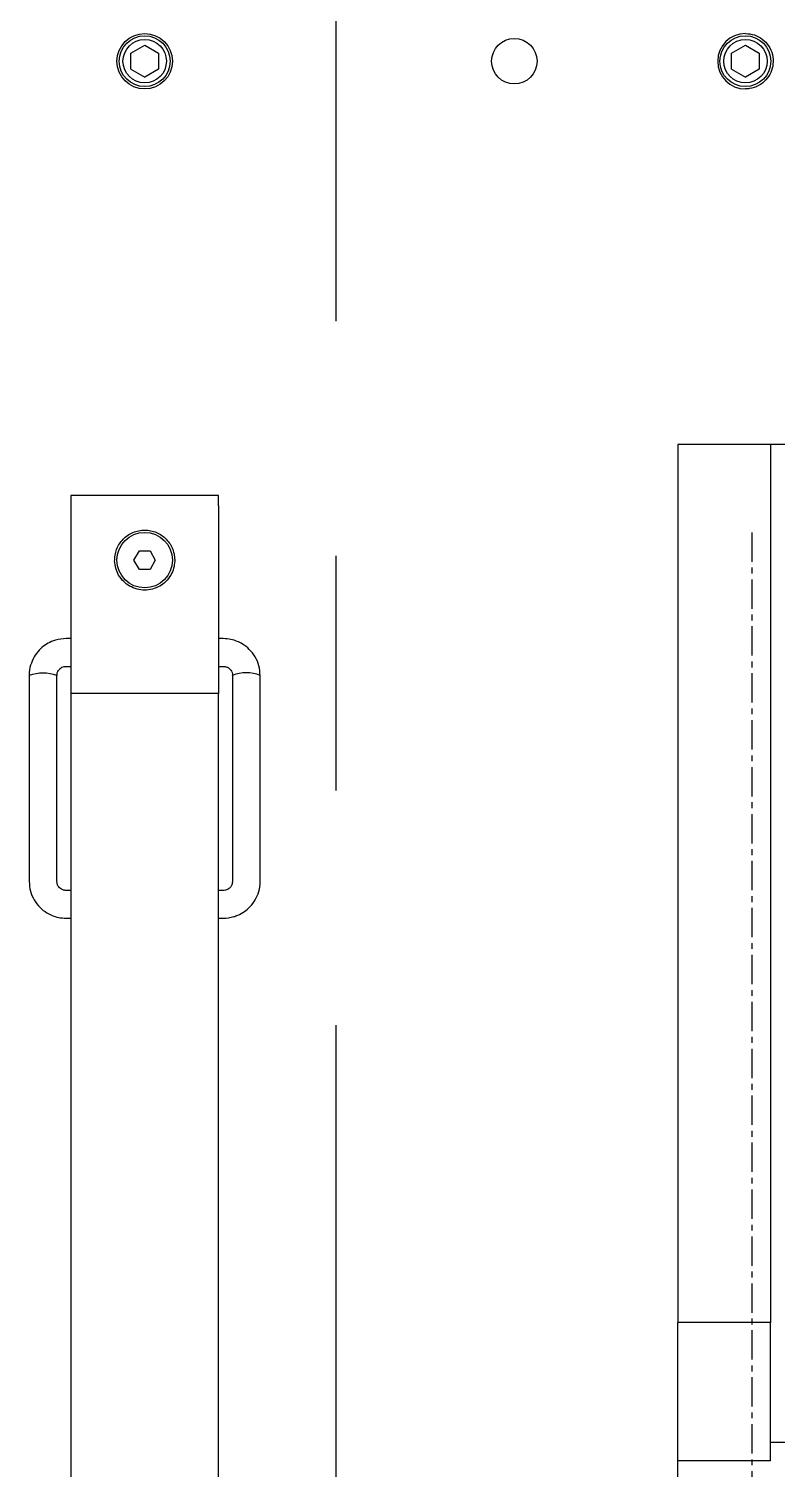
# Model space of a CAD drawing. Extents: x 500 to 100500, y -14500 to 21140.
# Drawn here: x 7712.1 to 7793.1, y -9793.8 to -9637.9 of the extents above; entities that cross this region are included whole.
import ezdxf

# ---------------------------------------------------------------- set-up
doc = ezdxf.new("R2010")
doc.units = 0
doc.linetypes.add('CENTER', pattern=[10.16, 6.35, -1.27, 1.27, -1.27])
doc.layers.get('0').update_dxf_attribs({"linetype": 'CONTINUOUS'})
doc.layers.add('Center', color=1, linetype='CENTER')
doc.layers.add('SLD-0', color=7, linetype='CONTINUOUS')

# ---------------------------------------------------------------- blocks, each defined once
blk = doc.blocks.new('KJVision F 2')
at = {"color": 3, "linetype": 'Continuous', "lineweight": 25}
for p, q in [((-5649.72, -76486.32, -96.77), (-5648.22, -76485.46, -96.77)), ((-5649.72, -76488.05, -96.77), (-5649.72, -76486.32, -96.77)), ((-5648.22, -76485.46, -96.77), (-5646.72, -76486.32, -96.77)), ((-5646.72, -76486.32, -96.77), (-5646.72, -76488.05, -96.77)), ((-5584.72, -76486.32, -96.77), (-5583.22, -76485.46, -96.77)), ((-5584.72, -76488.05, -96.77), (-5584.72, -76486.32, -96.77)), ((-5583.22, -76485.46, -96.77), (-5581.72, -76486.32, -96.77)), ((-5581.72, -76486.32, -96.77), (-5581.72, -76488.05, -96.77)), ((-5649.72, -76488.05, -96.77), (-5648.22, -76488.92, -96.77)), ((-5646.72, -76488.05, -96.77), (-5648.22, -76488.92, -96.77)), ((-5584.72, -76488.05, -96.77), (-5583.22, -76488.92, -96.77)), ((-5581.72, -76488.05, -96.77), (-5583.22, -76488.92, -96.77)), ((-5640.22, -76534.19, -96.77), (-5656.22, -76534.19, -96.77)), ((-5656.22, -76534.19, -96.77), (-5656.22, -76535.31, -96.77)), ((-5640.22, -76535.31, -96.77), (-5640.22, -76534.19, -96.77)), ((-5656.22, -76535.31, -96.77), (-5656.22, -76543.35, -96.77)), ((-5640.22, -76535.31, -96.77), (-5640.22, -76543.35, -96.77)), ((-5649.38, -76541.19, -96.77), (-5648.8, -76540.19, -96.77)), ((-5648.8, -76542.19, -96.77), (-5649.38, -76541.19, -96.77)), ((-5648.8, -76540.19, -96.77), (-5647.64, -76540.19, -96.77)), ((-5647.64, -76540.19, -96.77), (-5647.07, -76541.19, -96.77)), ((-5647.07, -76541.19, -96.77), (-5647.64, -76542.19, -96.77)), ((-5647.64, -76542.19, -96.77), (-5648.8, -76542.19, -96.77)), ((-5656.22, -76543.35, -96.77), (-5656.22, -76552.35, -96.77)), ((-5640.22, -76543.35, -96.77), (-5640.22, -76552.35, -96.77)), ((-5656.22, -76549.69, -96.77), (-5656.72, -76549.69, -96.77)), ((-5639.72, -76549.69, -96.77), (-5640.22, -76549.69, -96.77)), ((-5660.72, -76553.67, -96.77), (-5660.72, -76575.97, -96.77)), ((-5657.72, -76575.97, -96.77), (-5657.72, -76553.67, -96.77)), ((-5656.72, -76552.69, -96.77), (-5656.22, -76552.69, -96.77)), ((-5656.22, -76552.35, -96.77), (-5656.22, -76555.53, -96.77)), ((-5640.22, -76552.35, -96.77), (-5640.22, -76555.53, -96.77)), ((-5640.22, -76552.69, -96.77), (-5639.72, -76552.69, -96.77)), ((-5638.72, -76553.67, -96.77), (-5638.72, -76575.97, -96.77)), ((-5635.72, -76575.97, -96.77), (-5635.72, -76553.67, -96.77)), ((-5656.22, -76555.53, -96.77), (-5656.22, -76555.64, -96.77)), ((-5640.22, -76555.64, -96.77), (-5656.22, -76555.64, -96.77)), ((-5640.22, -76555.64, -96.77), (-5656.22, -76555.64, -96.77)), ((-5656.22, -76555.64, -96.77), (-5656.22, -76686.05, -96.77)), ((-5656.22, -76555.64, -96.77), (-5656.22, -76555.64, -96.77)), ((-5640.22, -76555.53, -96.77), (-5640.22, -76555.64, -96.77)), ((-5640.22, -76686.05, -96.77), (-5640.22, -76555.64, -96.77)), ((-5640.22, -76555.64, -96.77), (-5640.22, -76555.64, -96.77)), ((-5656.22, -76576.95, -96.77), (-5656.72, -76576.95, -96.77)), ((-5639.72, -76576.95, -96.77), (-5640.22, -76576.95, -96.77)), ((-5656.72, -76579.95, -96.77), (-5656.22, -76579.95, -96.77)), ((-5640.22, -76579.95, -96.77), (-5639.72, -76579.95, -96.77))]:
    blk.add_line(p, q, dxfattribs=at)
for centre, radius in [((-5648.22, -76487.19, -96.77), 3), ((-5648.22, -76487.19, -96.77), 2.75), ((-5648.22, -76487.19, -96.77), 2.35), ((-5608.22, -76487.19, -96.77), 2.46), ((-5583.22, -76487.19, -96.77), 2.75), ((-5583.22, -76487.19, -96.77), 2.35), ((-5648.22, -76541.19, -96.77), 3)]:
    blk.add_circle(centre, radius, dxfattribs=at)
for centre, radius, start, end in [((-5583.22, -76487.19, -96.77), 3, 90, 270), ((-5659.22, -76558.15, -96.77), 4.73, 71.5197, 108.4803), ((-5637.22, -76557.41, -96.77), 4.03, 68.1644, 111.8356)]:
    blk.add_arc(centre, radius, start, end, dxfattribs=at)
for points, knots in [([(-5583.22, -76484.19, -96.77), (-5582.89, -76484.22, -96.77), (-5582.23, -76484.28, -96.77), (-5581.35, -76484.77, -96.77), (-5580.66, -76485.51, -96.77), (-5580.25, -76486.45, -96.77), (-5580.18, -76487.47, -96.77), (-5580.43, -76488.43, -96.77), (-5580.98, -76489.26, -96.77), (-5581.78, -76489.88, -96.77), (-5582.58, -76490.16, -96.77), (-5583.07, -76490.18, -96.77), (-5583.22, -76490.19, -96.77)], [0, 0, 0, 0, 0.104157, 0.20821, 0.314967, 0.424079, 0.530103, 0.632333, 0.736, 0.843986, 0.952648, 1, 1, 1, 1]), ([(-5651.04, -76542.81, -96.77), (-5651.16, -76542.56, -96.77), (-5651.4, -76542.07, -96.77), (-5651.44, -76541.56, -96.77), (-5651.47, -76541.31, -96.77)], [0, 0, 0, 0, 0.488163, 1, 1, 1, 1]), ([(-5644.97, -76541.31, -96.77), (-5645, -76541.56, -96.77), (-5645.04, -76542.07, -96.77), (-5645.28, -76542.56, -96.77), (-5645.4, -76542.81, -96.77)], [0, 0, 0, 0, 0.5118374, 1, 1, 1, 1]), ([(-5645.4, -76542.81, -96.77), (-5645.57, -76543.05, -96.77), (-5645.89, -76543.52, -96.77), (-5646.58, -76544.03, -96.77), (-5647.37, -76544.36, -96.77), (-5648.22, -76544.47, -96.77), (-5649.07, -76544.36, -96.77), (-5649.86, -76544.03, -96.77), (-5650.55, -76543.52, -96.77), (-5650.87, -76543.05, -96.77), (-5651.04, -76542.81, -96.77)], [0, 0, 0, 0, 0.133331, 0.2534728, 0.3787204, 0.5, 0.6212767, 0.7465272, 0.8666652, 1, 1, 1, 1]), ([(-5656.72, -76549.69, -96.77), (-5657.11, -76549.72, -96.77), (-5657.66, -76549.76, -96.77), (-5658.42, -76550.04, -96.77), (-5659.03, -76550.38, -96.77), (-5659.68, -76550.94, -96.77), (-5660.23, -76551.67, -96.77), (-5660.59, -76552.58, -96.77), (-5660.76, -76553.28, -96.77), (-5660.71, -76553.64, -96.77), (-5660.71, -76553.67, -96.77)], [0, 0, 0, 0, 0.184878, 0.260662, 0.386977, 0.520427, 0.666208, 0.822244, 0.988747, 1, 1, 1, 1]), ([(-5635.73, -76553.66, -96.77), (-5635.75, -76553.31, -96.77), (-5635.8, -76552.61, -96.77), (-5636.23, -76551.64, -96.77), (-5636.85, -76550.84, -96.77), (-5637.54, -76550.3, -96.77), (-5638.22, -76549.96, -96.77), (-5638.93, -76549.73, -96.77), (-5639.44, -76549.7, -96.77), (-5639.72, -76549.69, -96.77)], [0, 0, 0, 0, 0.167291, 0.335561, 0.499874, 0.650412, 0.754317, 0.86515, 1, 1, 1, 1]), ([(-5657.7, -76553.66, -96.77), (-5657.71, -76553.6, -96.77), (-5657.72, -76553.42, -96.77), (-5657.59, -76553.15, -96.77), (-5657.39, -76552.93, -96.77), (-5657.17, -76552.78, -96.77), (-5656.95, -76552.7, -96.77), (-5656.8, -76552.69, -96.77), (-5656.72, -76552.69, -96.77)], [0, 0, 0, 0, 0.1217264, 0.3549398, 0.562753, 0.7059827, 0.8566131, 1, 1, 1, 1]), ([(-5639.72, -76552.69, -96.77), (-5639.59, -76552.7, -96.77), (-5639.41, -76552.72, -96.77), (-5639.17, -76552.84, -96.77), (-5638.99, -76552.98, -96.77), (-5638.82, -76553.21, -96.77), (-5638.72, -76553.45, -96.77), (-5638.73, -76553.61, -96.77), (-5638.74, -76553.67, -96.77)], [0, 0, 0, 0, 0.239241, 0.337881, 0.502341, 0.682122, 0.887314, 1, 1, 1, 1]), ([(-5660.71, -76575.97, -96.77), (-5660.69, -76576.32, -96.77), (-5660.64, -76577.02, -96.77), (-5660.22, -76577.99, -96.77), (-5659.6, -76578.79, -96.77), (-5658.9, -76579.34, -96.77), (-5658.22, -76579.68, -96.77), (-5657.52, -76579.9, -96.77), (-5657, -76579.93, -96.77), (-5656.72, -76579.95, -96.77)], [0, 0, 0, 0, 0.167303, 0.335571, 0.499881, 0.650417, 0.754321, 0.865152, 1, 1, 1, 1]), ([(-5656.72, -76576.95, -96.77), (-5656.85, -76576.93, -96.77), (-5657.03, -76576.91, -96.77), (-5657.27, -76576.8, -96.77), (-5657.45, -76576.65, -96.77), (-5657.62, -76576.43, -96.77), (-5657.72, -76576.18, -96.77), (-5657.71, -76576.02, -96.77), (-5657.7, -76575.97, -96.77)], [0, 0, 0, 0, 0.2392716, 0.3379242, 0.5024051, 0.6822085, 0.8874274, 1, 1, 1, 1]), ([(-5639.72, -76579.95, -96.77), (-5639.33, -76579.92, -96.77), (-5638.79, -76579.87, -96.77), (-5638.03, -76579.59, -96.77), (-5637.41, -76579.25, -96.77), (-5636.76, -76578.69, -96.77), (-5636.21, -76577.96, -96.77), (-5635.85, -76577.06, -96.77), (-5635.68, -76576.36, -96.77), (-5635.73, -76575.99, -96.77), (-5635.73, -76575.97, -96.77)], [0, 0, 0, 0, 0.184878, 0.260662, 0.386977, 0.520427, 0.666208, 0.822244, 0.988747, 1, 1, 1, 1]), ([(-5638.74, -76575.97, -96.77), (-5638.73, -76576.03, -96.77), (-5638.73, -76576.21, -96.77), (-5638.85, -76576.48, -96.77), (-5639.05, -76576.71, -96.77), (-5639.27, -76576.85, -96.77), (-5639.49, -76576.93, -96.77), (-5639.64, -76576.94, -96.77), (-5639.72, -76576.95, -96.77)], [0, 0, 0, 0, 0.121726, 0.35494, 0.562753, 0.705983, 0.856613, 1, 1, 1, 1])]:
    blk.add_open_spline(points, degree=3, knots=knots, dxfattribs=at)
blk.add_open_spline([(-5651.47, -76541.31, -96.77), (-5651.46, -76541.09, -96.77), (-5651.45, -76540.65, -96.77), (-5651.28, -76540.02, -96.77), (-5650.98, -76539.43, -96.77), (-5650.58, -76538.92, -96.77), (-5650.08, -76538.49, -96.77), (-5649.5, -76538.18, -96.77), (-5648.87, -76537.98, -96.77), (-5648.22, -76537.92, -96.77), (-5647.57, -76537.98, -96.77), (-5646.94, -76538.18, -96.77), (-5646.37, -76538.49, -96.77), (-5645.87, -76538.92, -96.77), (-5645.46, -76539.43, -96.77), (-5645.17, -76540.02, -96.77), (-5644.99, -76540.65, -96.77), (-5644.98, -76541.09, -96.77), (-5644.97, -76541.31, -96.77)], degree=3, dxfattribs=at)
blk = doc.blocks.new('KJ특성 TURN')
at = {"layer": 'Center', "ltscale": 0.5}
blk.add_line((9120.78, -70830.59), (9120.78, -71399.09), dxfattribs=at)
at = {"layer": 'SLD-0'}
for p, q in [((9112.78, -70821.09), (9112.78, -70916.09)), ((9122.78, -70821.09), (9112.78, -70821.09)), ((9272.78, -70821.09), (9122.78, -70821.09)), ((9122.78, -70821.09), (9122.78, -70916.09)), ((9122.78, -70916.09), (9112.78, -70916.09)), ((9112.78, -70931.09), (9112.78, -70916.09)), ((9122.78, -70929.09), (9122.78, -70916.09)), ((9178.78, -70929.09), (9122.78, -70929.09)), ((9122.78, -70931.09), (9122.78, -70929.09)), ((9122.78, -70931.09), (9112.78, -70931.09)), ((9112.78, -70944.09), (9112.78, -70931.09))]:
    blk.add_line(p, q, dxfattribs=at)
blk = doc.blocks.new('KJVision F')
at = {"layer": 'Center', "ltscale": 20}
blk.add_line((8497.12, -70631.77, -10.47), (8497.12, -72337.14, -10.47), dxfattribs=at)
at = {"layer": 'Center'}
blk.add_blockref('KJ특성 TURN', (-578.66, 48.95, -10.47), dxfattribs=at)

msp = doc.modelspace()

# ---------------------------------------------------------------- block references
msp.add_blockref('KJVision F', (-751.77, 61089.26, -65.34))
at = {"layer": 'Center'}
msp.add_blockref('KJVision F 2', (13372.87, 66845.81, 20.95), dxfattribs=at)

doc.saveas('drawing.dxf')
